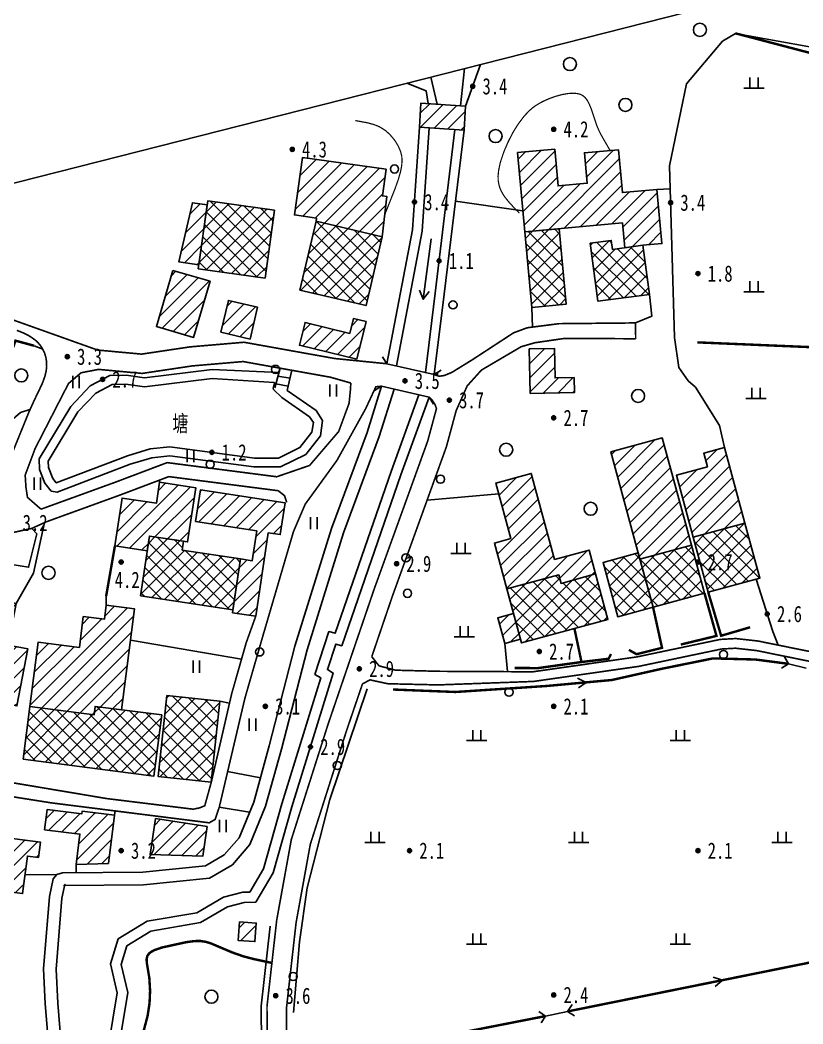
# Model space of a CAD drawing. Header units: metres. Extents: x 494039 to 619385, y 3351420 to 3402703.
# Drawn here: x 538748.4 to 538940.7, y 3374138.9 to 3374385.4 of the extents above; entities that cross this region are included whole.
import ezdxf
from ezdxf.enums import TextEntityAlignment as Align

# ---------------------------------------------------------------- set-up
doc = ezdxf.new("R2010")
doc.units = ezdxf.units.M
for name, pattern in [('2180', [0]), ('2430', [0]), ('4430', [0]), ('8521', [0]), ('9376', [0]), ('9610', [0])]:
    doc.linetypes.add(name, pattern=pattern)
for name, color, linetype in [('210100', 130, 'Continuous'), ('220200', 130, 'Continuous'), ('220900', 130, '2180'), ('230102', 141, 'Continuous'), ('261301', 141, 'Continuous'), ('310300', 8, 'Continuous'), ('310500', 8, 'Continuous'), ('380201', 8, '2430'), ('380404', 8, 'Continuous'), ('420500', 8, 'Continuous'), ('430300', 8, 'Continuous'), ('440300', 8, '4430'), ('510301', 8, 'Continuous'), ('720100', 8, 'Continuous'), ('760201', 8, '8521'), ('810100', 8, '9610'), ('810302', 8, 'Continuous'), ('810501', 8, 'Continuous'), ('810510', 8, 'Continuous'), ('810600', 8, 'Continuous'), ('范围线', 8, 'Continuous')]:
    doc.layers.add(name, color=color, linetype=linetype)
doc.layers.add('710101', color=8, linetype='Continuous', lineweight=0)
pattern_1 = [(45, (0, 0), (-1.767766953, 1.767766953), []), (135, (0, 0), (-1.767766953, -1.767766953), [])]
pattern_2 = [(45, (0, 0), (-1.767766953, 1.767766953), [])]

# ---------------------------------------------------------------- blocks, each defined once
blk = doc.blocks.new('gc170')
at = {"linetype": 'Continuous'}
blk.add_circle((0, 0), 0.5, dxfattribs=at)
blk = doc.blocks.new('gu')
at = {"flags": 128}
for points in [[(3.75, 0), (-3.75, 0)], [(2.71, -0.6), (3.75, 0), (3.75, 0), (2.71, 0.6)]]:
    blk.add_lwpolyline(points, dxfattribs=at)
blk = doc.blocks.new('p_point')
for radius in [0.25, 0.2, 0.15, 0.1, 0.05]:
    blk.add_circle((0, 0), radius)
blk.add_point((0, 0))
blk = doc.blocks.new('vm')
at = {"linetype": 'Continuous'}
for p, q in [((-0.5, 0), (-0.5, 1.3)), ((0.5, 1.3), (0.5, 0)), ((1.25, 0), (-1.25, 0))]:
    blk.add_line(p, q, dxfattribs=at)
blk = doc.blocks.new('v1')
blk.add_circle((0, 0), 0.8)
blk = doc.blocks.new('ve')
at = {"color": 0, "linetype": 'Continuous'}
for p, q in [((-0.4, 1.5), (-0.4, 0)), ((0.4, 0), (0.4, 1.5))]:
    blk.add_line(p, q, dxfattribs=at)
blk = doc.blocks.new('1-3&1-4')
at = {"layer": '310300', "linetype": 'Continuous'}
h = blk.add_hatch(dxfattribs=at)
h.set_pattern_fill('ANSI31', color=8, scale=20, style=0)
h.set_pattern_definition(pattern_2)
h.paths.add_polyline_path([(538846.4621, 3374359.0986), (538846.844, 3374365.0207), (538857.8164, 3374364.3131), (538857.4345, 3374358.391)])
h = blk.add_hatch(dxfattribs=at)
h.set_pattern_fill('ANSI31', color=8, scale=20, style=0)
h.set_pattern_definition(pattern_2)
h.paths.add_polyline_path([(538872.3738, 3374333.3964), (538870.5927, 3374352.8761), (538879.7134, 3374353.71), (538880.5395, 3374344.6751), (538887.6986, 3374345.3296), (538887.0132, 3374352.826), (538895.3919, 3374353.5921), (538896.3536, 3374343.0742), (538904.8477, 3374343.8508), (538906.0642, 3374330.5459), (538901.355, 3374330.1154), (538896.9116, 3374329.5189), (538896.341, 3374335.5879)])
h = blk.add_hatch(dxfattribs=at)
h.set_pattern_fill('ANSI31', color=8, scale=20, style=0)
h.set_pattern_definition(pattern_2)
h.paths.add_polyline_path([(538838.3127, 3374348.8077), (538837.3826, 3374342.2233), (538838.4847, 3374342.0676), (538837.3373, 3374332.1922), (538821.082, 3374336.0225), (538821.1901, 3374336.788), (538815.7667, 3374337.554), (538817.7662, 3374351.7099)])
h = blk.add_hatch(dxfattribs=at)
h.set_pattern_fill('ANSI31', color=8, scale=20, style=0)
h.set_pattern_definition(pattern_2)
h.paths.add_polyline_path([(538792.2791, 3374325.3282), (538787.3717, 3374326.0194), (538790.7244, 3374340.5475), (538794.3509, 3374340.0367)])
h = blk.add_hatch(dxfattribs=at)
h.set_pattern_fill('ANSI31', color=8, scale=20, style=0)
h.set_pattern_definition(pattern_2)
h.paths.add_polyline_path([(538785.8777, 3374323.9543), (538795.0247, 3374321.2825), (538790.9943, 3374307.4842), (538781.8473, 3374310.1559)])
h = blk.add_hatch(dxfattribs=at)
h.set_pattern_fill('ANSI31', color=8, scale=20, style=0)
h.set_pattern_definition(pattern_2)
h.paths.add_polyline_path([(538797.6977, 3374308.7743), (538799.5607, 3374316.5941), (538806.7286, 3374314.8864), (538804.8656, 3374307.0666)])
h = blk.add_hatch(dxfattribs=at)
h.set_pattern_fill('ANSI31', color=8, scale=20, style=0)
h.set_pattern_definition(pattern_2)
h.paths.add_polyline_path([(538829.3893, 3374308.4754), (538830.2751, 3374312.1194), (538833.361, 3374311.3693), (538831.1199, 3374302.1497), (538817.0146, 3374305.5783), (538818.37, 3374311.154)])
h = blk.add_hatch(dxfattribs=at)
h.set_pattern_fill('ANSI31', color=8, scale=20, style=0)
h.set_pattern_definition(pattern_2)
h.paths.add_polyline_path([(538873.6992, 3374293.6899), (538873.4592, 3374304.6686), (538879.6686, 3374304.8043), (538879.8276, 3374297.5329), (538884.4776, 3374297.6346), (538884.5587, 3374293.9273)])
h = blk.add_hatch(dxfattribs=at)
h.set_pattern_fill('ANSI31', color=8, scale=20, style=0)
h.set_pattern_definition(pattern_2)
h.paths.add_polyline_path([(538900.6699, 3374253.0739), (538893.5128, 3374279.3901), (538906.1516, 3374282.8274), (538913.3087, 3374256.5112)])
h = blk.add_hatch(dxfattribs=at)
h.set_pattern_fill('ANSI31', color=8, scale=20, style=0)
h.set_pattern_definition(pattern_2)
h.paths.add_polyline_path([(538913.772, 3374258.404), (538909.6267, 3374273.6459), (538917.2425, 3374275.7171), (538916.3317, 3374279.0659), (538921.4037, 3374280.4453), (538926.4598, 3374261.8546)])
h = blk.add_hatch(dxfattribs=at)
h.set_pattern_fill('ANSI31', color=8, scale=20, style=0)
h.set_pattern_definition(pattern_2)
h.paths.add_polyline_path([(538867.986, 3374245.7121), (538864.9165, 3374256.9985), (538868.9435, 3374258.0937), (538865.242, 3374271.7037), (538873.9636, 3374274.0757), (538879.699, 3374252.9873), (538888.1558, 3374255.2872), (538889.7574, 3374249.3982), (538881.3006, 3374247.0982), (538880.7346, 3374249.1793)])
h = blk.add_hatch(dxfattribs=at)
h.set_pattern_fill('ANSI31', color=8, scale=20, style=0)
h.set_pattern_definition(pattern_2)
h.paths.add_polyline_path([(538780.1515, 3374258.691), (538779.6076, 3374255.0927), (538771.66, 3374256.2941), (538773.4349, 3374268.0359), (538781.8601, 3374266.7624), (538782.6384, 3374271.9117), (538791.5258, 3374270.5683), (538789.5165, 3374257.2754)])
h = blk.add_hatch(dxfattribs=at)
h.set_pattern_fill('ANSI31', color=8, scale=20, style=0)
h.set_pattern_definition(pattern_2)
h.paths.add_polyline_path([(538813.5133, 3374266.8667), (538812.3039, 3374259.063), (538809.3557, 3374259.5199), (538806.2559, 3374239.0122), (538800.5584, 3374239.8734), (538802.5556, 3374253.0862), (538805.4034, 3374252.6557), (538806.5077, 3374259.9613), (538791.5013, 3374262.2871), (538792.7108, 3374270.0908)])
h = blk.add_hatch(dxfattribs=at)
h.set_pattern_fill('ANSI31', color=8, scale=20, style=0)
h.set_pattern_definition(pattern_2)
h.paths.add_polyline_path([(538731.0937, 3374220.1822), (538728.8412, 3374208.4243), (538721.1477, 3374209.8981), (538726.013, 3374235.295), (538740.8935, 3374232.4444), (538742.9131, 3374242.9867), (538747.3727, 3374242.1324), (538745.417, 3374231.9234), (538750.2727, 3374230.9932), (538747.596, 3374217.0208)])
h = blk.add_hatch(dxfattribs=at)
h.set_pattern_fill('ANSI31', color=8, scale=20, style=0)
h.set_pattern_definition(pattern_2)
h.paths.add_polyline_path([(538750.7727, 3374216.8189), (538752.8061, 3374232.6703), (538762.928, 3374231.3719), (538763.9007, 3374238.9541), (538769.0705, 3374238.2909), (538769.5146, 3374241.7527), (538776.4449, 3374240.8637), (538773.263, 3374216.0595), (538766.8036, 3374216.8881), (538766.5354, 3374214.7968)])
h = blk.add_hatch(dxfattribs=at)
h.set_pattern_fill('ANSI31', color=8, scale=20, style=0)
h.set_pattern_definition(pattern_2)
h.paths.add_polyline_path([(538871.3394, 3374233.3818), (538867.4543, 3374232.3252), (538865.7468, 3374238.6036), (538869.6319, 3374239.6602)])
h = blk.add_hatch(dxfattribs=at)
h.set_pattern_fill('ANSI31', color=8, scale=20, style=0)
h.set_pattern_definition(pattern_2)
h.paths.add_polyline_path([(538771.5227, 3374190.1656), (538770.0477, 3374178.3189), (538762.1275, 3374178.0935), (538763.0527, 3374185.5241), (538754.378, 3374186.6042), (538754.992, 3374191.5353), (538763.5069, 3374190.4751), (538763.5913, 3374191.1531)])
h = blk.add_hatch(dxfattribs=at)
h.set_pattern_fill('ANSI31', color=8, scale=20, style=0)
h.set_pattern_definition(pattern_2)
h.paths.add_polyline_path([(538794.3549, 3374187.3981), (538793.2293, 3374180.1003), (538780.3014, 3374180.5053), (538781.6664, 3374189.3551)])
h = blk.add_hatch(dxfattribs=at)
h.set_pattern_fill('ANSI31', color=8, scale=20, style=0)
h.set_pattern_definition(pattern_2)
h.paths.add_polyline_path([(538736.4679, 3374172.5077), (538738.1291, 3374185.5107), (538753.3366, 3374183.568), (538752.8541, 3374179.7904), (538750.1504, 3374180.1358), (538748.9718, 3374170.9103)])
h = blk.add_hatch(dxfattribs=at)
h.set_pattern_fill('ANSI31', color=8, scale=20, style=0)
h.set_pattern_definition(pattern_2)
h.paths.add_polyline_path([(538802.2738, 3374163.9717), (538806.4067, 3374163.6632), (538806.0671, 3374159.115), (538801.9342, 3374159.4235)])
at = {"layer": '310500', "linetype": 'Continuous'}
h = blk.add_hatch(dxfattribs=at)
h.set_pattern_fill('ANSI37', color=8, scale=20, style=0)
h.set_pattern_definition(pattern_1)
h.paths.add_polyline_path([(538810.9099, 3374338.6995), (538808.5641, 3374322.046), (538792.1426, 3374324.3591), (538794.4884, 3374341.0126)])
h = blk.add_hatch(dxfattribs=at)
h.set_pattern_fill('ANSI37', color=8, scale=20, style=0)
h.set_pattern_definition(pattern_1)
h.paths.add_polyline_path([(538817.1006, 3374319.1259), (538821.082, 3374336.0225), (538837.3373, 3374332.1922), (538833.3559, 3374315.2956)])
h = blk.add_hatch(dxfattribs=at)
h.set_pattern_fill('ANSI37', color=8, scale=20, style=0)
h.set_pattern_definition(pattern_1)
h.paths.add_polyline_path([(538872.3738, 3374333.3964), (538880.8127, 3374334.168), (538882.5061, 3374315.6473), (538874.0672, 3374314.8757)])
h = blk.add_hatch(dxfattribs=at)
h.set_pattern_fill('ANSI37', color=8, scale=20, style=0)
h.set_pattern_definition(pattern_1)
h.paths.add_polyline_path([(538890.3458, 3374316.3508), (538888.433, 3374330.5992), (538893.6134, 3374331.2946), (538893.9059, 3374329.1154), (538901.355, 3374330.1154), (538902.9752, 3374318.0462)])
h = blk.add_hatch(dxfattribs=at)
h.set_pattern_fill('ANSI37', color=8, scale=20, style=0)
h.set_pattern_definition(pattern_1)
h.paths.add_polyline_path([(538913.772, 3374258.404), (538926.4598, 3374261.8546), (538930.1256, 3374248.3754), (538917.4379, 3374244.9248)])
h = blk.add_hatch(dxfattribs=at)
h.set_pattern_fill('ANSI37', color=8, scale=20, style=0)
h.set_pattern_definition(pattern_1)
h.paths.add_polyline_path([(538777.9326, 3374244.0113), (538780.1515, 3374258.691), (538788.5305, 3374257.4245), (538788.2027, 3374255.2557), (538802.5556, 3374253.0862), (538800.6645, 3374240.5753)])
h = blk.add_hatch(dxfattribs=at)
h.set_pattern_fill('ANSI37', color=8, scale=20, style=0)
h.set_pattern_definition(pattern_1)
h.paths.add_polyline_path([(538900.6699, 3374253.0739), (538913.3087, 3374256.5112), (538916.5272, 3374244.6771), (538903.8883, 3374241.2398)])
h = blk.add_hatch(dxfattribs=at)
h.set_pattern_fill('ANSI37', color=8, scale=20, style=0)
h.set_pattern_definition(pattern_1)
h.paths.add_polyline_path([(538900.2678, 3374254.5522), (538903.8883, 3374241.2398), (538895.2184, 3374238.8819), (538891.5979, 3374252.1942)])
h = blk.add_hatch(dxfattribs=at)
h.set_pattern_fill('ANSI37', color=8, scale=20, style=0)
h.set_pattern_definition(pattern_1)
h.paths.add_polyline_path([(538880.7346, 3374249.1793), (538881.3006, 3374247.0982), (538889.7574, 3374249.3982), (538892.7967, 3374238.2232), (538871.5912, 3374232.4561), (538867.986, 3374245.7121)])
h = blk.add_hatch(dxfattribs=at)
h.set_pattern_fill('ANSI37', color=8, scale=20, style=0)
h.set_pattern_definition(pattern_1)
h.paths.add_polyline_path([(538784.4088, 3374219.5255), (538797.4437, 3374218.1445), (538795.3364, 3374198.2534), (538782.3015, 3374199.6343)])
h = blk.add_hatch(dxfattribs=at)
h.set_pattern_fill('ANSI37', color=8, scale=20, style=0)
h.set_pattern_definition(pattern_1)
h.paths.add_polyline_path([(538749.1159, 3374203.9034), (538750.7727, 3374216.8189), (538766.5354, 3374214.7968), (538766.8036, 3374216.8881), (538783.1813, 3374214.7872), (538781.2562, 3374199.7804)])
at = {"layer": '210100', "color": 141, "linetype": 'Continuous', "flags": 128}
for points, elevation in [([(538857.5939, 3374373.5194), (538856.554, 3374364.3945)], 1.1907), ([(538849.2508, 3374371.3984), (538850.8682, 3374364.7612)], 1.1907), ([(538848.8452, 3374358.9449), (538847.1877, 3374333.5803), (538840.8436, 3374300.4811)], 1.1), ([(538847.9339, 3374298.8523), (538850.3661, 3374318.3603), (538855.184, 3374358.5361)], 1.1), ([(538840.2646, 3374294.8045), (538836.6195, 3374283.1238), (538827.8472, 3374259.543), (538818.8871, 3374230.7992), (538812.5761, 3374206.4054), (538808.6995, 3374192.3632), (538804.851, 3374182.9429), (538800.5326, 3374178.014), (538794.9178, 3374174.6888), (538778.7023, 3374173.1006), (538759.2592, 3374172.9352), (538759.1421, 3374172.9025), (538759.363, 3374173.1667), (538758.6297, 3374169.7789), (538757.2093, 3374152.3616), (538757.6091, 3374144.0243), (538758.4896, 3374133.9811)], 1.1), ([(538768.9346, 3374126.6766), (538772.2502, 3374146.5321), (538770.5628, 3374153.63), (538772.4674, 3374159.7798), (538779.5576, 3374164.1144), (538791.7656, 3374166.2215), (538798.3591, 3374170.0702), (538803.0516, 3374171.2724), (538804.7783, 3374171.3058), (538808.1629, 3374177.0073), (538812.682, 3374192.9234), (538822.277, 3374223.8827), (538820.8105, 3374224.7472), (538824.2436, 3374235.2526), (538825.7566, 3374234.8577), (538839.5259, 3374274.5627), (538846.3611, 3374293.404)], 1.1)]:
    blk.add_lwpolyline(points, dxfattribs=dict(at, elevation=elevation))
at = {"layer": '220200', "color": 141, "linetype": 'Continuous', "const_width": 0.6, "flags": 128}
for points in [[(538924.1513, 3374382.1602), (538988.1388, 3374365.3493), (539098.4242, 3374338.9248), (539097.9074, 3374298.6771)], [(538914.791, 3374306.2718), (539015.2915, 3374302.0492)]]:
    blk.add_lwpolyline(points, dxfattribs=at)
for points, elevation in [([(538839.9808, 3374221.0297), (538855.3257, 3374220.4214), (538877.569, 3374221.8857), (538893.7392, 3374223.3597), (538905.9994, 3374226.1134), (538918.6108, 3374228.6687), (538929.0494, 3374228.3957), (538937.1912, 3374227.3338)], 2.12), ([(538882.8918, 3374141.9805), (538963.4597, 3374158.2312)], 2.6915), ([(538817.2795, 3374129.0433), (538877.4578, 3374140.8357)], 2.6915)]:
    blk.add_lwpolyline(points, dxfattribs=dict(at, elevation=elevation))
at = {"layer": '220900', "color": 141, "linetype": 'Continuous'}
for p, q in [((538937.1912, 3374227.3338), (538936.1458, 3374229.0388)), ((538937.1912, 3374227.3338), (538935.4862, 3374226.2884)), ((538882.8918, 3374141.9805), (538883.9841, 3374143.6559)), ((538877.4743, 3374140.8391), (538875.7989, 3374141.9314)), ((538877.4743, 3374140.8391), (538876.382, 3374139.1637)), ((538882.8918, 3374141.9805), (538884.5672, 3374140.8882))]:
    blk.add_line(p, q, dxfattribs=at)
at = {"layer": '220900', "color": 141, "linetype": '2180', "flags": 128}
for points, elevation in [([(538937.1912, 3374227.3338), (538941.4744, 3374226.3065)], 2.12), ([(538877.4743, 3374140.8391), (538882.8918, 3374141.9805)], 2.6915)]:
    blk.add_lwpolyline(points, dxfattribs=dict(at, elevation=elevation))
at = {"layer": '230102', "color": 141, "linetype": 'Continuous', "elevation": 1.2, "flags": 128}
blk.add_lwpolyline([(538812.6959, 3374292.7227), (538810.6564, 3374294.7215), (538810.538, 3374294.9914), (538810.8983, 3374296.2973), (538810.7496, 3374296.4442), (538795.5972, 3374297.4337), (538778.9269, 3374295.3906), (538774.3303, 3374296.0063), (538770.9632, 3374295.9398), (538766.9522, 3374293.8393), (538762.559, 3374289.1865), (538755.2326, 3374277.1294), (538755.3259, 3374275.5487), (538756.3861, 3374272.8266), (538757.2434, 3374271.7436), (538774.7337, 3374278.4204), (538780.2878, 3374280.0991), (538785.1774, 3374280.6447), (538805.9231, 3374277.8663), (538811.863, 3374277.8573), (538817.1321, 3374280.4859), (538820.0673, 3374284.227), (538820.4196, 3374286.5677), (538819.4997, 3374287.97)], close=True, dxfattribs=at)
at = {"layer": '310300', "color": 8, "linetype": 'Continuous', "flags": 128}
for points, elevation in [([(538846.4621, 3374359.0986), (538846.844, 3374365.0207), (538857.8164, 3374364.3131), (538857.4345, 3374358.391)], 9.0073), ([(538872.3738, 3374333.3964), (538870.5927, 3374352.8761), (538879.7134, 3374353.71), (538880.5395, 3374344.6751), (538887.6986, 3374345.3296), (538887.0132, 3374352.826), (538895.3919, 3374353.5921), (538896.3536, 3374343.0742), (538904.8477, 3374343.8508), (538906.0642, 3374330.5459), (538901.355, 3374330.1154), (538896.9116, 3374329.5189), (538896.341, 3374335.5879)], 9.1816), ([(538838.3127, 3374348.8077), (538837.3826, 3374342.2233), (538838.4847, 3374342.0676), (538837.3373, 3374332.1922), (538821.082, 3374336.0225), (538821.1901, 3374336.788), (538815.7667, 3374337.554), (538817.7662, 3374351.7099)], 8.4482), ([(538792.2791, 3374325.3282), (538787.3717, 3374326.0194), (538790.7244, 3374340.5475), (538794.3509, 3374340.0367)], 12.2671), ([(538785.8777, 3374323.9543), (538795.0247, 3374321.2825), (538790.9943, 3374307.4842), (538781.8473, 3374310.1559)], 9.4219), ([(538797.6977, 3374308.7743), (538799.5607, 3374316.5941), (538806.7286, 3374314.8864), (538804.8656, 3374307.0666)], 6.6679), ([(538829.3893, 3374308.4754), (538830.2751, 3374312.1194), (538833.361, 3374311.3693), (538831.1199, 3374302.1497), (538817.0146, 3374305.5783), (538818.37, 3374311.154)], 7.3128), ([(538873.6992, 3374293.6899), (538873.4592, 3374304.6686), (538879.6686, 3374304.8043), (538879.8276, 3374297.5329), (538884.4776, 3374297.6346), (538884.5587, 3374293.9273)], 6.0329), ([(538900.6699, 3374253.0739), (538893.5128, 3374279.3901), (538906.1516, 3374282.8274), (538913.3087, 3374256.5112)], 8.9034), ([(538913.772, 3374258.404), (538909.6267, 3374273.6459), (538917.2425, 3374275.7171), (538916.3317, 3374279.0659), (538921.4037, 3374280.4453), (538926.4598, 3374261.8546)], 7.2848), ([(538867.986, 3374245.7121), (538864.9165, 3374256.9985), (538868.9435, 3374258.0937), (538865.242, 3374271.7037), (538873.9636, 3374274.0757), (538879.699, 3374252.9873), (538888.1558, 3374255.2872), (538889.7574, 3374249.3982), (538881.3006, 3374247.0982), (538880.7346, 3374249.1793)], 6.5261), ([(538780.1515, 3374258.691), (538779.6076, 3374255.0927), (538771.66, 3374256.2941), (538773.4349, 3374268.0359), (538781.8601, 3374266.7624), (538782.6384, 3374271.9117), (538791.5258, 3374270.5683), (538789.5165, 3374257.2754)], 9.5198), ([(538813.5133, 3374266.8667), (538812.3039, 3374259.063), (538809.3557, 3374259.5199), (538806.2559, 3374239.0122), (538800.5584, 3374239.8734), (538802.5556, 3374253.0862), (538805.4034, 3374252.6557), (538806.5077, 3374259.9613), (538791.5013, 3374262.2871), (538792.7108, 3374270.0908)], 10.9234), ([(538731.0937, 3374220.1822), (538728.8412, 3374208.4243), (538721.1477, 3374209.8981), (538726.013, 3374235.295), (538740.8935, 3374232.4444), (538742.9131, 3374242.9867), (538747.3727, 3374242.1324), (538745.417, 3374231.9234), (538750.2727, 3374230.9932), (538747.596, 3374217.0208)], 9.5198), ([(538750.7727, 3374216.8189), (538752.8061, 3374232.6703), (538762.928, 3374231.3719), (538763.9007, 3374238.9541), (538769.0705, 3374238.2909), (538769.5146, 3374241.7527), (538776.4449, 3374240.8637), (538773.263, 3374216.0595), (538766.8036, 3374216.8881), (538766.5354, 3374214.7968)], 9.5198), ([(538871.3394, 3374233.3818), (538867.4543, 3374232.3252), (538865.7468, 3374238.6036), (538869.6319, 3374239.6602)], 5.0466), ([(538771.5227, 3374190.1656), (538770.0477, 3374178.3189), (538762.1275, 3374178.0935), (538763.0527, 3374185.5241), (538754.378, 3374186.6042), (538754.992, 3374191.5353), (538763.5069, 3374190.4751), (538763.5913, 3374191.1531)], 6.4629), ([(538794.3549, 3374187.3981), (538793.2293, 3374180.1003), (538780.3014, 3374180.5053), (538781.6664, 3374189.3551)], 6.4629), ([(538736.4679, 3374172.5077), (538738.1291, 3374185.5107), (538753.3366, 3374183.568), (538752.8541, 3374179.7904), (538750.1504, 3374180.1358), (538748.9718, 3374170.9103)], 7.2975), ([(538802.2738, 3374163.9717), (538806.4067, 3374163.6632), (538806.0671, 3374159.115), (538801.9342, 3374159.4235)], 6.4629)]:
    blk.add_lwpolyline(points, close=True, dxfattribs=dict(at, elevation=elevation))
at = {"layer": '310500', "color": 8, "linetype": 'Continuous', "flags": 128}
for points, elevation in [([(538810.9099, 3374338.6995), (538808.5641, 3374322.046), (538792.1426, 3374324.3591), (538794.4884, 3374341.0126)], 15.7489), ([(538872.3738, 3374333.3964), (538880.8127, 3374334.168), (538882.5061, 3374315.6473), (538874.0672, 3374314.8757)], 17.2259), ([(538890.3458, 3374316.3508), (538888.433, 3374330.5992), (538893.6134, 3374331.2946), (538893.9059, 3374329.1154), (538901.355, 3374330.1154), (538902.9752, 3374318.0462)], 14.3807), ([(538913.772, 3374258.404), (538926.4598, 3374261.8546), (538930.1256, 3374248.3754), (538917.4379, 3374244.9248)], 14.3807), ([(538777.9326, 3374244.0113), (538780.1515, 3374258.691), (538788.5305, 3374257.4245), (538788.2027, 3374255.2557), (538802.5556, 3374253.0862), (538800.6645, 3374240.5753)], 17.0388), ([(538900.6699, 3374253.0739), (538913.3087, 3374256.5112), (538916.5272, 3374244.6771), (538903.8883, 3374241.2398)], 14.3807), ([(538900.2678, 3374254.5522), (538903.8883, 3374241.2398), (538895.2184, 3374238.8819), (538891.5979, 3374252.1942)], 14.3807), ([(538880.7346, 3374249.1793), (538881.3006, 3374247.0982), (538889.7574, 3374249.3982), (538892.7967, 3374238.2232), (538871.5912, 3374232.4561), (538867.986, 3374245.7121)], 14.3807), ([(538784.4088, 3374219.5255), (538797.4437, 3374218.1445), (538795.3364, 3374198.2534), (538782.3015, 3374199.6343)], 17.6407), ([(538749.1159, 3374203.9034), (538750.7727, 3374216.8189), (538766.5354, 3374214.7968), (538766.8036, 3374216.8881), (538783.1813, 3374214.7872), (538781.2562, 3374199.7804)], 14.9093)]:
    blk.add_lwpolyline(points, close=True, dxfattribs=dict(at, elevation=elevation))
blk.add_lwpolyline([(538817.1006, 3374319.1259), (538821.082, 3374336.0225), (538837.3373, 3374332.1922), (538833.3559, 3374315.2956)], close=True, dxfattribs=at)
at = {"layer": '380201', "color": 8, "linetype": '2430', "const_width": 0.6, "flags": 128}
for points, elevation in [([(538729.5753, 3374303.7418), (538744.7699, 3374299.574), (538747.222, 3374306.6951), (538751.7835, 3374305.4516)], 5.0512), ([(538771.66, 3374256.2941), (538769.5103, 3374243.96)], 5.3342), ([(538917.4379, 3374244.9248), (538920.6142, 3374234.2357), (538927.7526, 3374236.3197)], 4.1635), ([(538897.957, 3374230.7574), (538899.8223, 3374229.7047), (538906.0903, 3374231.2682), (538903.8883, 3374241.2398)], 3.7082), ([(538869.9123, 3374226.3251), (538875.6241, 3374226.2853), (538886.3027, 3374227.7838), (538884.5712, 3374235.9862)], 3.7082), ([(538886.3027, 3374227.7838), (538892.9697, 3374228.5795), (538893.5645, 3374229.7633)], 3.7082)]:
    blk.add_lwpolyline(points, dxfattribs=dict(at, elevation=elevation))
blk.add_lwpolyline([(538910.699, 3374232.0721), (538919.4702, 3374234.1941), (538916.5272, 3374244.6771)], dxfattribs=at)
at = {"layer": '380404', "color": 8, "linetype": 'Continuous'}
for p, q in [((538811.73, 3374298.0024), (538814.685, 3374297.453)), ((538812.2618, 3374299.9304), (538815.155, 3374299.4121)), ((538811.1981, 3374296.0744), (538814.215, 3374295.4938))]:
    blk.add_line(p, q, dxfattribs=at)
at = {"layer": '380404', "color": 8, "linetype": 'Continuous', "flags": 128}
for points in [[(538810.9262, 3374295.0887), (538812.2618, 3374299.9304)], [(538815.155, 3374299.4121), (538813.9747, 3374294.4922)]]:
    blk.add_lwpolyline(points, dxfattribs=at)
at = {"layer": '420500', "color": 8, "linetype": 'Continuous', "const_width": 0.4, "flags": 128}
for points in [[(538747.576, 3374309.2301), (538749.2124, 3374308.5674), (538750.4464, 3374307.9442), (538751.0317, 3374307.5936), (538752.124, 3374306.7971), (538752.6237, 3374306.3425), (538753.3035, 3374305.5761), (538753.8453, 3374304.7677), (538754.3697, 3374303.6737), (538754.7029, 3374302.5553), (538754.8624, 3374301.5217), (538754.8901, 3374300.3341), (538754.7564, 3374299.17), (538754.4514, 3374297.9228), (538753.963, 3374296.5499), (538753.6443, 3374295.7972), (538751.8176, 3374292.0005), (538750.4633, 3374288.9911), (538746.3118, 3374278.7809)], [(538733.0765, 3374316.616), (538767.4071, 3374304.3848), (538778.2212, 3374303.3881), (538790.1244, 3374305.1661), (538803.385, 3374306.3009), (538825.649, 3374302.312), (538838.4393, 3374301.0334)], [(538834.7697, 3374229.0913), (538839.8787, 3374244.0606), (538853.0909, 3374280.584), (538855.5104, 3374289.5137), (538858.2238, 3374295.5889), (538861.723, 3374299.4719), (538871.4558, 3374305.1939), (538874.8329, 3374306.182), (538882.1196, 3374307.2428), (538899.621, 3374307.165)], [(538753.4952, 3374265.3063), (538750.1758, 3374268.211), (538749.8022, 3374270.6848), (538749.6131, 3374273.6874), (538752.0541, 3374280.2009), (538760.2565, 3374296.1684), (538763.3403, 3374298.8088), (538767.6413, 3374299.6381), (538778.3548, 3374298.6508), (538790.6731, 3374300.4908), (538803.1669, 3374301.5599), (538824.5854, 3374297.7225), (538829.6185, 3374296.2851)], [(538670.8013, 3374248.3746), (538672.5221, 3374247.0856), (538672.9655, 3374246.1573), (538673.2282, 3374242.8903), (538667.0944, 3374208.6593), (538701.1827, 3374201.875), (538755.9451, 3374193.2068), (538794.8346, 3374188.3006), (538796.2858, 3374189.129), (538797.3116, 3374192.1791), (538803.6074, 3374218.9212), (538808.084, 3374234.4283), (538815.5342, 3374259.8118), (538818.4168, 3374266.5349), (538826.2101, 3374277.284), (538833.2734, 3374289.9885), (538835.7792, 3374295.376), (538837.1716, 3374295.5151)], [(538889.8176, 3373922.0974), (538880.0114, 3373946.9074), (538866.8984, 3373980.3691), (538844.4313, 3374036.7724), (538832.0343, 3374070.0026), (538818.9129, 3374103.7464), (538810.4045, 3374128.5233), (538809.0697, 3374134.1981), (538809.0288, 3374143.1959), (538811.4225, 3374164.4471), (538815.0006, 3374184.1712), (538824.0282, 3374212.4781), (538835.3504, 3374245.6523), (538848.5101, 3374282.0305), (538850.6697, 3374290.0011)], [(538753.4952, 3374265.3063), (538771.7278, 3374271.9215), (538784.5026, 3374276.7464), (538811.4235, 3374273.2747), (538819.4965, 3374276.0487)], [(538754.3725, 3374262.0534), (538772.8934, 3374268.7732), (538784.9046, 3374273.3096), (538811.7723, 3374269.8448), (538813.3263, 3374268.6476), (538813.8701, 3374266.9948)], [(538679.5763, 3374249.6539), (538719.5324, 3374255.4788), (538739.0537, 3374257.9232), (538751.2114, 3374260.5847), (538754.8054, 3374262.2105)], [(538806.2559, 3374239.0122), (538803.9171, 3374232.5072), (538800.3629, 3374220.0405), (538795.3364, 3374198.2534), (538793.7435, 3374192.496), (538792.5327, 3374191.9731), (538790.8989, 3374191.6407), (538769.7022, 3374194.2421), (538702.0352, 3374205.6), (538677.1912, 3374209.2076), (538672.403, 3374210.9828), (538671.7227, 3374211.83), (538671.0761, 3374213.3532), (538671.398, 3374216.1178), (538677.3306, 3374241.8437), (538678.6336, 3374248.0583), (538679.5763, 3374249.6539)], [(538834.7697, 3374229.0913), (538836.5664, 3374226.8342), (538840.5946, 3374225.7766), (538851.2186, 3374225.5), (538874.3369, 3374225.38), (538899.9599, 3374229.0469), (538920.4138, 3374233.3313), (538924.2025, 3374233.5444), (538929.7028, 3374232.9307), (538967.5583, 3374225.2637), (538976.4525, 3374223.3711), (538980.9882, 3374222.7317), (538988.3633, 3374222.3821), (539020.9918, 3374222.4992), (539025.4345, 3374223.2723)], [(538832.489, 3374222.4087), (538834.3339, 3374223.3931), (538838.7338, 3374222.4445), (538851.1634, 3374222.1624), (538874.4994, 3374223.0098), (538900.3711, 3374226.7123), (538920.725, 3374230.9757), (538924.1372, 3374231.1677), (538929.3343, 3374230.5879), (538967.0771, 3374222.9438), (538976.0401, 3374221.0366), (538980.7663, 3374220.3703), (538988.3114, 3374220.0126), (539021.2006, 3374220.1306), (539025.8407, 3374220.9381)], [(538873.8427, 3373975.8032), (538871.3623, 3373982.1328), (538848.9098, 3374038.4995), (538836.5197, 3374071.7113), (538823.4211, 3374105.3962), (538815.0218, 3374129.8555), (538813.8668, 3374134.7658), (538813.8296, 3374142.9373), (538816.1739, 3374163.7493), (538819.6677, 3374183.0088), (538828.5862, 3374210.9737), (538832.489, 3374222.4087)]]:
    blk.add_lwpolyline(points, dxfattribs=at)
for points, elevation in [([(538854.4443, 3374298.8961), (538859.5461, 3374302.0464), (538869.6126, 3374308.6171), (538872.9648, 3374309.8605), (538880.7609, 3374310.8628), (538899.5715, 3374311.0508)], 3.6652), ([(538899.5715, 3374311.0508), (538899.621, 3374307.165)], 3.6652), ([(538854.4443, 3374298.8961), (538852.5385, 3374298.1193), (538851.2895, 3374297.956), (538850.1399, 3374298.3455)], 3.6652), ([(538829.6185, 3374296.2851), (538829.5429, 3374294.7471), (538829.2031, 3374291.3209), (538826.6384, 3374284.3747), (538819.4965, 3374276.0487)], 3.64), ([(538848.8722, 3374292.8272), (538849.6672, 3374291.9977), (538850.3096, 3374291.0201), (538850.6697, 3374290.0011)], 3.6652)]:
    blk.add_lwpolyline(points, dxfattribs=dict(at, elevation=elevation))
at = {"layer": '430300', "color": 8, "linetype": 'Continuous'}
for p, q in [((538838.4393, 3374301.0334), (538837.3776, 3374302.7283)), ((538850.1399, 3374298.3455), (538851.8348, 3374299.4072)), ((538837.1716, 3374295.5151), (538835.4767, 3374294.4534)), ((538848.8722, 3374292.8272), (538849.9339, 3374291.1323))]:
    blk.add_line(p, q, dxfattribs=at)
at = {"layer": '430300', "color": 8, "linetype": 'Continuous', "flags": 128}
for points in [[(538838.4393, 3374301.0334), (538850.1399, 3374298.3455)], [(538848.8722, 3374292.8272), (538837.1716, 3374295.5151)]]:
    blk.add_lwpolyline(points, dxfattribs=at)
at = {"layer": '440300', "color": 8, "linetype": '4430', "const_width": 0.6, "flags": 128}
blk.add_lwpolyline([(538810.233, 3374153.8869), (538805.7947, 3374154.8338), (538803.1981, 3374155.5185), (538800.4477, 3374156.4781), (538795.1709, 3374158.7189), (538793.9174, 3374159.0821), (538792.6377, 3374159.2786), (538791.18, 3374159.2555), (538789.1717, 3374158.9836), (538783.2207, 3374157.6789), (538781.3352, 3374157.0254), (538780.5314, 3374156.5838), (538780.0468, 3374156.1967), (538779.6057, 3374155.5502), (538779.4491, 3374154.7308), (538779.5111, 3374153.8175), (538780.1148, 3374150.209), (538780.3045, 3374147.0535), (538780.1713, 3374143.9998), (538779.6847, 3374140.8486), (538778.7803, 3374137.4398), (538778.019, 3374135.1847), (538777.1534, 3374132.9556), (538776.0962, 3374130.579), (538773.0128, 3374124.4854), (538772.1927, 3374122.6162), (538771.7036, 3374121.2626), (538770.9848, 3374118.4768), (538769.9201, 3374112.2761), (538769.1947, 3374108.827), (538767.7297, 3374103.0347), (538767.3069, 3374100.8384), (538767.0775, 3374098.3735), (538767.1572, 3374096.6327), (538767.5613, 3374094.6092), (538768.596, 3374091.5307), (538769.7614, 3374088.6752), (538773.3458, 3374080.5949), (538773.745, 3374078.996), (538773.7171, 3374077.4382), (538773.4898, 3374076.2985), (538773.0903, 3374075.013), (538771.1581, 3374070.2146), (538769.6769, 3374066.1948), (538764.1223, 3374049.8984), (538762.1353, 3374044.7462), (538759.6728, 3374038.7633), (538757.2865, 3374033.24), (538755.1539, 3374028.6161), (538752.9302, 3374024.2122), (538750.5935, 3374019.8659), (538748.1623, 3374015.5756), (538746.1241, 3374012.2052), (538743.6545, 3374008.5349), (538742.0198, 3374006.4395), (538740.5928, 3374004.8301), (538738.7985, 3374003.0593), (538737.3418, 3374001.8009), (538735.0597, 3374000.0298), (538732.3014, 3373998.0791), (538728.6679, 3373995.6771), (538718.3104, 3373989.2121), (538676.8447, 3373963.9274), (538658.838, 3373952.0724), (538657.5354, 3373954.0554)], dxfattribs=at)
at = {"layer": '710101', "color": 8, "linetype": 'Continuous', "const_width": 0.3, "elevation": 4, "flags": 128}
blk.add_lwpolyline([(538871.052, 3374337.992), (538869.645, 3374339.4294), (538868.32, 3374340.8907), (538867.4611, 3374341.9841), (538867.0803, 3374342.545), (538866.5879, 3374343.4094), (538866.2136, 3374344.3082), (538866.003, 3374345.082), (538865.8384, 3374346.0131), (538865.8073, 3374347.1421), (538865.9382, 3374348.4702), (538866.2456, 3374349.988), (538866.4727, 3374350.8327), (538867.262, 3374353.158), (538868.2407, 3374355.434), (538869.22, 3374357.3586), (538869.7475, 3374358.2898), (538870.7389, 3374359.8681), (538872.1747, 3374361.7836), (538873.4678, 3374363.1548), (538874.3029, 3374363.8749), (538874.968, 3374364.3635), (538876.11, 3374365.0637), (538876.8393, 3374365.4458), (538878.3651, 3374366.126), (538879.9397, 3374366.689), (538881.518, 3374367.1189), (538883.0554, 3374367.387), (538884.2704, 3374367.4557), (538885.1762, 3374367.3845), (538885.6005, 3374367.2991), (538886.0023, 3374367.176), (538886.5561, 3374366.9122), (538887.051, 3374366.5338), (538887.4384, 3374366.1052), (538887.6993, 3374365.7368), (538888.1594, 3374364.9015), (538888.6803, 3374363.6365), (538890.0712, 3374359.4884), (538890.529, 3374358.408), (538891.3148, 3374356.8803), (538893.3232, 3374353.403)], dxfattribs=at)
at = {"layer": '710101', "color": 8, "linetype": 'Continuous', "const_width": 0.3, "flags": 128}
blk.add_lwpolyline([(538830.7504, 3374360.7385), (538833.5771, 3374360.2175), (538835.0825, 3374359.8257), (538836.1339, 3374359.4478), (538836.6405, 3374359.218), (538838.0338, 3374358.3687), (538839.1671, 3374357.3789), (538840.2717, 3374356.0746), (538840.664, 3374355.51), (538841.271, 3374354.4786), (538841.8674, 3374353.0919), (538842.1426, 3374351.9798), (538842.2174, 3374350.8861), (538842.1248, 3374349.6715), (538841.8511, 3374348.2345), (538841.3031, 3374346.3051), (538840.4781, 3374343.9718), (538837.9736, 3374337.6685)], dxfattribs=at)
at = {"layer": '760201', "color": 8, "linetype": '8521', "flags": 128}
for points in [[(538924.1513, 3374382.1602), (538920.9864, 3374380.2409), (538912.069, 3374369.7566), (538907.9226, 3374349.6054), (538909.1661, 3374307.4442)], [(539108.4257, 3374338.4682), (539021.1925, 3374358.6008), (538952.4395, 3374377.0822), (538924.1513, 3374382.1602)], [(538846.4621, 3374359.0986), (538844.8148, 3374333.8879), (538838.4393, 3374301.0334)], [(538909.1661, 3374307.4442), (538910.1817, 3374300.0781), (538912.474, 3374296.8303), (538914.2877, 3374295.3), (538920.2102, 3374285.8301), (538921.4037, 3374280.4453)], [(538811.9604, 3374298.8378), (538795.519, 3374299.6234), (538778.9392, 3374297.5914), (538774.4544, 3374298.1921), (538770.406, 3374298.1122), (538765.6157, 3374295.6036), (538760.8133, 3374290.5173), (538753.0133, 3374277.6808), (538753.167, 3374275.0769), (538754.4675, 3374271.7378), (538756.0051, 3374269.7604), (538757.4392, 3374269.4817), (538775.4397, 3374276.3532), (538780.7283, 3374277.9517), (538785.1532, 3374278.4455), (538805.7759, 3374275.6835), (538812.3757, 3374275.6735), (538818.5463, 3374278.7519), (538822.1403, 3374283.3326), (538822.7024, 3374287.0677), (538821.0945, 3374289.5188), (538813.9747, 3374294.4922)], [(538837.1716, 3374295.5151), (538833.6784, 3374284.1207), (538824.9087, 3374260.5468), (538815.9011, 3374231.6504), (538809.5772, 3374207.2072), (538805.7563, 3374193.3667), (538802.1739, 3374184.5978), (538798.5244, 3374180.4323), (538793.9292, 3374177.7109), (538778.5375, 3374176.2034), (538758.8214, 3374176.0356), (538757.3791, 3374175.6333), (538756.4909, 3374174.5707), (538755.5525, 3374170.2353), (538754.0992, 3374152.4137), (538754.5115, 3374143.8143), (538755.361, 3374134.125), (538753.9603, 3374126.4005), (538747.7525, 3374116.0013), (538744.6534, 3374106.7263), (538745.4552, 3374098.802), (538748.1281, 3374089.2456), (538751.6265, 3374079.3577), (538752.7977, 3374072.4986), (538748.1994, 3374056.9422), (538740.1203, 3374036.7841), (538734.1257, 3374024.0133)], [(538749.8565, 3374022.0222), (538753.8217, 3374029.8697), (538761.6392, 3374049.8292), (538768.9857, 3374070.3518), (538769.6011, 3374080.715), (538767.8314, 3374085.4054), (538763.97, 3374092.2895), (538761.1718, 3374095.0266), (538760.131, 3374097.7391), (538759.8742, 3374101.6486), (538771.398, 3374125.9023), (538774.8577, 3374146.6207), (538773.2124, 3374153.5413), (538774.6247, 3374158.1013), (538780.4744, 3374161.6775), (538792.6558, 3374163.7801), (538799.3398, 3374167.6816), (538803.3983, 3374168.7213), (538806.2508, 3374168.7766), (538810.5319, 3374175.9884), (538815.1337, 3374192.1955), (538825.3186, 3374225.0582), (538823.8797, 3374225.9064), (538825.9267, 3374232.1703), (538827.3981, 3374231.7863), (538841.936, 3374273.7076), (538848.8722, 3374292.8272)], [(538929.1881, 3374248.1205), (538933.3188, 3374235.2878), (538934.6298, 3374231.9274)]]:
    blk.add_lwpolyline(points, dxfattribs=at)
for points, elevation in [([(538857.8164, 3374364.3131), (538861.5218, 3374374.518)], 3.4307), ([(538843.4161, 3374369.9151), (538848.1249, 3374368.0802), (538848.665, 3374364.9033)], 3.4307), ([(538850.1399, 3374298.3455), (538852.6012, 3374318.087), (538857.4345, 3374358.391)], 3.5318), ([(538757.3791, 3374175.6333), (538749.5652, 3374175.5548)], 2.9723)]:
    blk.add_lwpolyline(points, dxfattribs=dict(at, elevation=elevation))
at = {"layer": '810100', "color": 8, "linetype": '9610', "flags": 128}
for points, elevation in [([(538904.8477, 3374343.8508), (538908.0891, 3374343.9594)], 2.3628), ([(538871.8974, 3374338.6063), (538855.3448, 3374340.9653)], 2.3628), ([(538902.9752, 3374318.0462), (538903.6099, 3374312.7362), (538899.5715, 3374311.0508)], 3.2125), ([(538874.0672, 3374314.8757), (538874.2798, 3374310.0296)], 3.2125), ([(538751.7835, 3374305.4516), (538753.9174, 3374304.634)], 3.7487), ([(538782.6384, 3374271.9117), (538782.6172, 3374272.4457)], 3.2024), ([(538865.9556, 3374269.0799), (538848.3685, 3374267.5297)], 2.4639), ([(538747.3727, 3374242.1324), (538751.6867, 3374249.5833), (538754.3725, 3374262.0534)], 3.1645), ([(538751.2114, 3374260.5847), (538752.4892, 3374259.222), (538750.4369, 3374251.0331), (538746.3424, 3374251.6894), (538743.8332, 3374242.8104)], 3.1645), ([(538769.5103, 3374243.96), (538769.5146, 3374241.7527)], 3.3036), ([(538867.986, 3374245.7121), (538869.6319, 3374239.6602)], 2.4639), ([(538867.4543, 3374232.3252), (538868.1434, 3374225.4121)], 2.4639), ([(538797.4437, 3374218.1445), (538799.8255, 3374217.7111)], 4.2141), ([(538799.3641, 3374200.897), (538807.4134, 3374199.3693)], 4.0623), ([(538804.7392, 3374190.8771), (538797.3116, 3374192.1791)], 4.0623), ([(538771.5227, 3374190.1656), (538771.6826, 3374191.2214)], 3.6905), ([(538762.1275, 3374178.0935), (538762.1302, 3374176.0638)], 3.3567)]:
    blk.add_lwpolyline(points, dxfattribs=dict(at, elevation=elevation))
for points in [[(538750.7968, 3374289.751), (538748.4643, 3374289.0427), (538745.9903, 3374286.964), (538744.5548, 3374286.4711), (538741.9625, 3374286.8546), (538739.5553, 3374289.5162), (538738.1304, 3374292.637), (538716.222, 3374295.5958), (538710.1757, 3374292.0579), (538704.7981, 3374287.7806), (538700.487, 3374285.6524), (538697.4214, 3374286.8513), (538696.5502, 3374288.4769), (538700.0552, 3374300.9816)], [(538775.4511, 3374233.1167), (538802.7781, 3374228.5122)]]:
    blk.add_lwpolyline(points, dxfattribs=at)
at = {"layer": '810510', "color": 8, "linetype": '9376', "flags": 128}
for points in [[(538833.6044, 3374221.1949), (538824.4934, 3374194.0325), (538818.8645, 3374172.3153), (538816.9978, 3374159.0368), (538815.5757, 3374141.744)], [(538818.4849, 3374100.9616), (538817.5903, 3374103.2624), (538809.0499, 3374128.1325), (538807.6623, 3374134.0316), (538807.6203, 3374143.2717), (538809.831, 3374162.8984)]]:
    blk.add_lwpolyline(points, dxfattribs=at)
at = {"layer": '范围线', "color": 8}
blk.add_lwpolyline([(535819.6419, 3373601.2022), (537627.1126, 3373688.2437), (538787.7298, 3373876.5354), (540484.0612, 3374633.6129), (539516.8326, 3374541.113), (537774.5038, 3374098.173), (535819.6419, 3373601.2022)], dxfattribs=at)
at = {"layer": '261301', "color": 141, "linetype": 'Continuous', "xscale": 2, "yscale": 2}
for p, rotation in [((538848.3841, 3374324.2879, 1.2), 262.6667715997746), ((538880.0225, 3374222.1094, 2.12), 5.208186357739184), ((538913.6126, 3374148.1769, 2.6915), 11.40186012310338)]:
    blk.add_blockref('gu', p, dxfattribs=dict(at, rotation=rotation))
at = {"layer": '510301', "color": 8, "linetype": 'Continuous', "xscale": 2, "yscale": 2}
for p in [(538840.3571, 3374348.841, 6.7239), (538854.7188, 3374315.4778, 6.7239), (538811.1224, 3374299.6332, 6.7239), (538795.0556, 3374276.3057, 3.9874), (538851.656, 3374272.687, 6.7239), (538843.1665, 3374253.3736, 6.7239), (538843.5452, 3374244.6337, 6.7239), (538807.2307, 3374230.2602, 6.7239), (538921.1955, 3374229.6128, 6.7239), (538868.4867, 3374220.3764, 6.7239), (538826.3162, 3374202.3812, 3.288), (538815.451, 3374150.5634, 3.0092)]:
    blk.add_blockref('gc170', p, dxfattribs=at)
at = {"layer": '720100', "color": 8, "linetype": 'Continuous', "xscale": 2, "yscale": 2, "zscale": 2}
for p in [(538859.578, 3374369.1646, 3.4307), (538879.483, 3374358.6005, 4.179), (538815.2334, 3374353.66, 4.3373), (538845.2675, 3374340.7236, 3.4307), (538908.1884, 3374340.5923, 3.3668), (538851.3184, 3374326.3013, 1.1), (538914.9103, 3374323.1732, 1.7567), (538759.962, 3374302.7711, 3.3278), (538768.6267, 3374297.1804, 2.7017), (538842.9391, 3374296.8378, 3.5318), (538853.8253, 3374292.0807, 3.6652), (538879.4828, 3374287.7458, 2.7352), (538795.4875, 3374279.2639, 1.2), (538773.2006, 3374252.3181, 4.2283), (538840.8696, 3374251.9152, 2.9015), (538914.9102, 3374252.3184, 2.6813), (538931.9366, 3374239.5817, 2.6081), (538875.9351, 3374230.3646, 2.7401), (538831.7147, 3374226.1134, 2.8812), (538808.6279, 3374216.8908, 3.1), (538879.4827, 3374216.891, 2.1), (538819.7078, 3374206.9542, 2.9408), (538773.2004, 3374181.4634, 3.2156), (538844.0552, 3374181.4635, 2.1), (538914.91, 3374181.4636, 2.1), (538811.1701, 3374145.8328, 3.5884), (538879.4825, 3374146.0362, 2.4293)]:
    blk.add_blockref('p_point', p, dxfattribs=at)
at = {"layer": '810302', "color": 8, "linetype": 'Continuous', "xscale": 2, "yscale": 2}
for p in [(538928.7044, 3374368.6771), (538928.7044, 3374318.6771), (538929.1661, 3374292.4992), (538856.7101, 3374254.4634, 3.3567), (538857.4941, 3374233.9512, 3.3567), (538860.5757, 3374208.4771), (538910.5757, 3374208.4771), (538835.5757, 3374183.4771), (538885.5757, 3374183.4771), (538935.5757, 3374183.4771), (538860.5757, 3374158.4771), (538910.5757, 3374158.4771)]:
    blk.add_blockref('vm', p, dxfattribs=at)
at = {"layer": '810501', "color": 8, "linetype": 'Continuous', "xscale": 2, "yscale": 2}
for p in [(538915.3837, 3374383.0165, 3.3567), (538883.4509, 3374374.6052, 3.3567), (538897.0925, 3374364.5897, 3.3567), (538865.1962, 3374356.9286, 3.3567), (538748.658, 3374298.162, 2.603), (538900.2207, 3374293.1055, 3.3567), (538867.7931, 3374279.9144, 3.3567), (538888.5532, 3374265.419, 3.3567), (538755.3438, 3374249.6796, 2.603), (538795.3808, 3374145.6044, 5.1433)]:
    blk.add_blockref('v1', p, dxfattribs=at)
at = {"layer": '810600', "color": 8, "linetype": 'Continuous', "xscale": 2, "yscale": 2}
for p in [(538762.114, 3374295.0324, 3.9536), (538825.2961, 3374292.9456, 3.9536), (538790.2358, 3374276.8657, 3.9536), (538752.6075, 3374270.0811, 3.9536), (538820.5302, 3374260.3849, 3.9536), (538791.6792, 3374225.1233, 4.1357), (538805.476, 3374210.8832, 3.9536), (538798.1571, 3374186.0139, 3.9536)]:
    blk.add_blockref('ve', p, dxfattribs=at)
at = {"color": 8, "width": 0.75}
blk.add_text('塘', height=4, dxfattribs=at).set_placement((538787.7563, 3374286.3637, 1.2), align=Align.MIDDLE_CENTER)
at = {"layer": '720100', "color": 8, "width": 0.75}
for s, p in [('3.4', (538861.978, 3374369.1646, 3.4307)), ('4.2', (538881.883, 3374358.6005, 4.179)), ('4.3', (538817.6334, 3374353.66, 4.3373)), ('3.4', (538847.6675, 3374340.7236, 3.4307)), ('3.4', (538910.5884, 3374340.5923, 3.3668)), ('1.1', (538853.7184, 3374326.3013, 1.1)), ('1.8', (538917.3103, 3374323.1732, 1.7567)), ('3.3', (538762.362, 3374302.7711, 3.3278)), ('2.7', (538771.0267, 3374297.1804, 2.7017)), ('3.5', (538845.3391, 3374296.8378, 3.5318)), ('3.7', (538856.2253, 3374292.0807, 3.6652)), ('2.7', (538881.8828, 3374287.7458, 2.7352)), ('1.2', (538797.8875, 3374279.2639, 1.2)), ('3.2', (538748.9886, 3374261.9785, 3.1769)), ('2.9', (538843.2696, 3374251.9152, 2.9015)), ('2.7', (538917.3102, 3374252.3184, 2.6813)), ('4.2', (538771.6193, 3374247.9695, 4.2283)), ('2.6', (538934.3366, 3374239.5817, 2.6081)), ('2.7', (538878.3351, 3374230.3646, 2.7401)), ('2.9', (538834.1147, 3374226.1134, 2.8812)), ('3.1', (538811.0279, 3374216.8908, 3.1)), ('2.1', (538881.8827, 3374216.891, 2.1)), ('2.9', (538822.1078, 3374206.9542, 2.9408)), ('3.2', (538775.6004, 3374181.4634, 3.2156)), ('2.1', (538846.4552, 3374181.4635, 2.1)), ('2.1', (538917.31, 3374181.4636, 2.1)), ('3.6', (538813.5701, 3374145.8328, 3.5884)), ('2.4', (538881.8825, 3374146.0362, 2.4293))]:
    blk.add_text(s, height=4, dxfattribs=at).set_placement(p, align=Align.MIDDLE_LEFT)

msp = doc.modelspace()

# ---------------------------------------------------------------- block references
msp.add_blockref('1-3&1-4', (0, 0))

doc.saveas('drawing.dxf')
